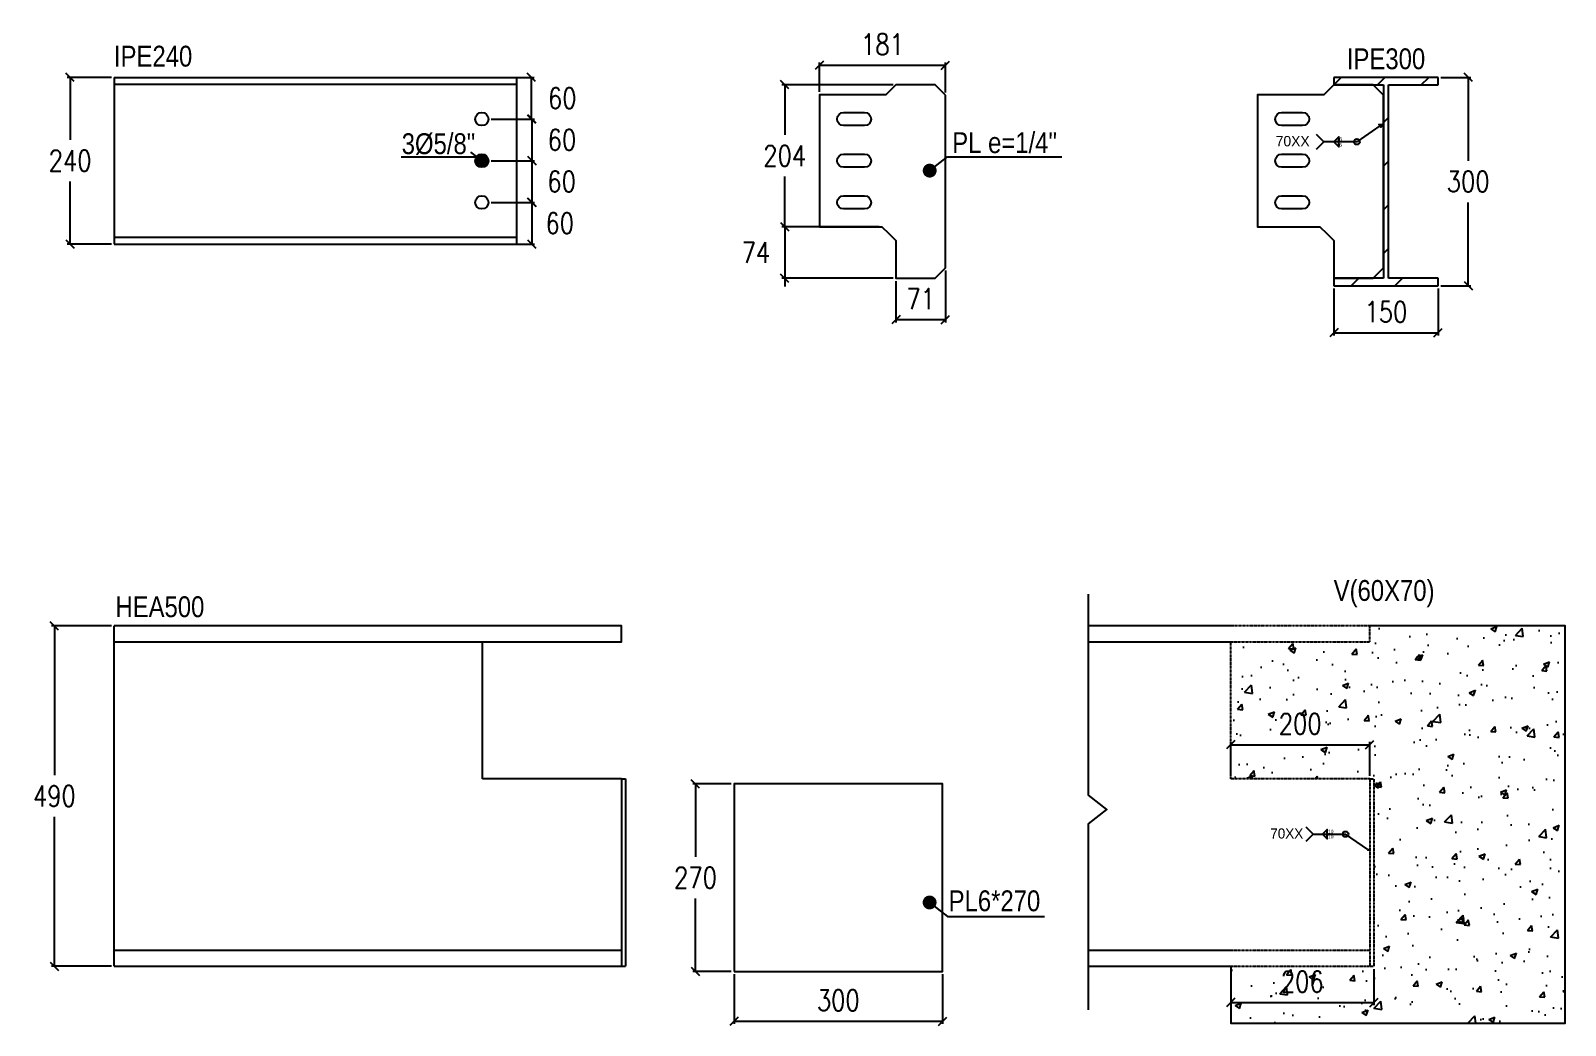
# Model space of a CAD drawing. Header units: millimetres. Extents: x -999 to 93225, y -17477 to 29086.
# Drawn here: x 14732 to 16941, y -10543 to -9111 of the extents above; entities that cross this region are included whole.
import ezdxf
from ezdxf.enums import TextEntityAlignment as Align

# ---------------------------------------------------------------- set-up
doc = ezdxf.new("R2010")
doc.units = ezdxf.units.MM
doc.header["$LTSCALE"] = 0.4
doc.linetypes.add('DXK_LINE_DOT1', pattern=[1.8814, 0.9407, -0.9407])
doc.layers.get('0').update_dxf_attribs({"color": 255})
for name, color, linetype in [('COTAS', 8, 'Continuous'), ('P-PLATINA', 6, 'Continuous'), ('perforaciones', 1, 'Continuous'), ('TITULO', 3, 'Continuous')]:
    doc.layers.add(name, color=color, linetype=linetype)
doc.styles.add('Arial Narrow', font='', dxfattribs={"height": 0.2})
doc.styles.add('CNI_COTAS', font='romans.shx', dxfattribs={"width": 0.8})
doc.styles.add('ROMANS', font='DINGRAFO.SHX')
doc.styles.get('Arial Narrow').set_extended_font_data('Arial Narrow')
doc.dimstyles.new('1.1', dxfattribs={"dimscale": 0, "dimtxt": 15, "dimasz": 20, "dimexe": 2, "dimexo": 2, "dimgap": 7, "dimtad": 1, "dimdec": 0, "dimzin": 4, "dimdsep": 46, "dimtxsty": 'CNI_COTAS', "dimblk": 'DOTSMALL', "dimcen": 0, "dimclrd": 256, "dimclrt": 3, "dimadec": 0, "dimazin": 0, "dimtfac": 1, "dimtdec": 0, "dimtmove": 2, "dimatfit": 0, "dimldrblk": 'DOT', "dimfxl": 0.05, "dimtolj": 1, "dimtzin": 0, "dimarcsym": 1})
doc.dimstyles.new('1.4', dxfattribs={"dimscale": 0, "dimtxt": 30, "dimasz": 12, "dimexe": 4, "dimexo": 4, "dimgap": 15, "dimtad": 1, "dimdec": 0, "dimzin": 4, "dimdsep": 46, "dimtxsty": 'CNI_COTAS', "dimblk": 'OBLIQUE', "dimcen": -0.09, "dimclrd": 256, "dimclrt": 3, "dimadec": 0, "dimazin": 0, "dimtfac": 1, "dimtdec": 0, "dimtmove": 2, "dimatfit": 0, "dimldrblk": 'DOT', "dimfxl": 0.05, "dimtolj": 1, "dimtzin": 0, "dimarcsym": 0})

# ---------------------------------------------------------------- blocks, each defined once
blk = doc.blocks.new('_Dot')
at = {"color": 0, "linetype": 'ByBlock', "lineweight": -2}
blk.add_line((-0.5, 0), (-1, 0), dxfattribs=at)
at = {"color": 0, "linetype": 'ByBlock', "const_width": 0.5}
blk.add_lwpolyline([(-0.25, 0, 1), (0.25, 0, 1)], format="xyb", close=True, dxfattribs=at)
blk = doc.blocks.new('_DotSmall')
at = {"color": 0, "linetype": 'ByBlock', "const_width": 0.5}
blk.add_lwpolyline([(-0.0625, 0, 1), (0.0625, 0, 1)], format="xyb", close=True, dxfattribs=at)
blk = doc.blocks.new('_Oblique')
at = {"color": 0, "linetype": 'ByBlock', "lineweight": -2}
blk.add_line((-0.5, -0.5), (0.5, 0.5), dxfattribs=at)
blk = doc.blocks.new('*D549')
at = {"layer": 'COTAS', "color": 0, "lineweight": -2, "transparency": 16777216}
for p, q in [((14848.6, -9177.7), (14785.1, -9177.7)), ((14848.6, -9417.7), (14785.1, -9417.7))]:
    blk.add_line(p, q, dxfattribs=at)
at = {"layer": 'COTAS', "lineweight": -2, "transparency": 16777216}
for p, q in [((14789.1, -9177.7), (14789.1, -9267.7)), ((14789.1, -9417.7), (14789.1, -9327.7))]:
    blk.add_line(p, q, dxfattribs=at)
at = {"layer": 'Defpoints', "color": 0, "transparency": 16777216}
for p in [(14789.1, -9177.7), (14852.6, -9177.7), (14852.6, -9417.7)]:
    blk.add_point(p, dxfattribs=at)
at = {"layer": 'COTAS', "lineweight": -2, "transparency": 16777216, "xscale": 12, "yscale": 12, "zscale": 12}
for p, rotation in [((14789.1, -9177.7), 90), ((14789.1, -9417.7), 270)]:
    blk.add_blockref('_Oblique', p, dxfattribs=dict(at, rotation=rotation))
at = {"layer": 'COTAS', "color": 3, "transparency": 16777216, "insert": (14789.1, -9297.7), "char_height": 30, "attachment_point": 5, "rotation": 0.01, "style": 'CNI_COTAS'}
blk.add_mtext('\\A1;240', dxfattribs=at)
blk = doc.blocks.new('*D550')
at = {"layer": 'COTAS', "color": 0, "lineweight": -2, "transparency": 16777216}
for p, q in [((16608, -9481.7), (16608, -9549.4)), ((16758, -9481.7), (16758, -9549.4))]:
    blk.add_line(p, q, dxfattribs=at)
at = {"layer": 'COTAS', "lineweight": -2, "transparency": 16777216}
blk.add_line((16608, -9545.4), (16758, -9545.4), dxfattribs=at)
at = {"layer": 'Defpoints', "color": 0, "transparency": 16777216}
for p in [(16608, -9477.7), (16758, -9477.7), (16758, -9545.4)]:
    blk.add_point(p, dxfattribs=at)
at = {"layer": 'COTAS', "lineweight": -2, "transparency": 16777216, "xscale": 12, "yscale": 12, "zscale": 12, "rotation": 180}
blk.add_blockref('_Oblique', (16608, -9545.4), dxfattribs=at)
at = {"layer": 'COTAS', "lineweight": -2, "transparency": 16777216, "xscale": 12, "yscale": 12, "zscale": 12}
blk.add_blockref('_Oblique', (16758, -9545.4), dxfattribs=at)
at = {"layer": 'COTAS', "color": 3, "transparency": 16777216, "insert": (16683, -9515.4), "char_height": 30, "attachment_point": 5, "style": 'CNI_COTAS'}
blk.add_mtext('\\A1;150', dxfattribs=at)
blk = doc.blocks.new('*D551')
at = {"layer": 'COTAS', "color": 0, "lineweight": -2, "transparency": 16777216}
for p, q in [((14848.6, -9967.5), (14762.5, -9967.5)), ((14848.6, -10457.5), (14762.5, -10457.5))]:
    blk.add_line(p, q, dxfattribs=at)
at = {"layer": 'COTAS', "lineweight": -2, "transparency": 16777216}
for p, q in [((14766.5, -9967.5), (14766.5, -10182.5)), ((14766.5, -10457.5), (14766.5, -10242.5))]:
    blk.add_line(p, q, dxfattribs=at)
at = {"layer": 'Defpoints', "color": 0, "transparency": 16777216}
for p in [(14766.5, -9967.5), (14852.6, -9967.5), (14852.6, -10457.5)]:
    blk.add_point(p, dxfattribs=at)
at = {"layer": 'COTAS', "lineweight": -2, "transparency": 16777216, "xscale": 12, "yscale": 12, "zscale": 12}
for p, rotation in [((14766.5, -9967.5), 90), ((14766.5, -10457.5), 270)]:
    blk.add_blockref('_Oblique', p, dxfattribs=dict(at, rotation=rotation))
at = {"layer": 'COTAS', "color": 3, "transparency": 16777216, "insert": (14766.5, -10212.5), "char_height": 30, "attachment_point": 5, "rotation": 0.01, "style": 'CNI_COTAS'}
blk.add_mtext('\\A1;490', dxfattribs=at)
blk = doc.blocks.new('*D552')
at = {"layer": 'COTAS', "color": 0, "lineweight": -2, "transparency": 16777216}
for p, q in [((16459.6, -10183.5), (16459.6, -10134.5)), ((16659.6, -10183.5), (16659.6, -10134.5))]:
    blk.add_line(p, q, dxfattribs=at)
at = {"layer": 'COTAS', "lineweight": -2, "transparency": 16777216}
blk.add_line((16459.6, -10138.5), (16659.6, -10138.5), dxfattribs=at)
at = {"layer": 'Defpoints', "color": 0, "transparency": 16777216}
for p in [(16659.6, -10138.5), (16459.6, -10187.5), (16659.6, -10187.5)]:
    blk.add_point(p, dxfattribs=at)
at = {"layer": 'COTAS', "lineweight": -2, "transparency": 16777216, "xscale": 12, "yscale": 12, "zscale": 12, "rotation": 180}
blk.add_blockref('_Oblique', (16459.6, -10138.5), dxfattribs=at)
at = {"layer": 'COTAS', "lineweight": -2, "transparency": 16777216, "xscale": 12, "yscale": 12, "zscale": 12}
blk.add_blockref('_Oblique', (16659.6, -10138.5), dxfattribs=at)
at = {"layer": 'COTAS', "color": 3, "transparency": 16777216, "insert": (16559.6, -10108.5), "char_height": 30, "attachment_point": 5, "style": 'CNI_COTAS'}
blk.add_mtext('\\A1;200', dxfattribs=at)
blk = doc.blocks.new('*D553')
at = {"layer": 'COTAS', "color": 0, "lineweight": -2, "transparency": 16777216}
for p, q in [((16459.6, -10461.5), (16459.6, -10513.7)), ((16665.6, -10461.5), (16665.6, -10513.7))]:
    blk.add_line(p, q, dxfattribs=at)
at = {"layer": 'COTAS', "lineweight": -2, "transparency": 16777216}
blk.add_line((16459.6, -10509.7), (16665.6, -10509.7), dxfattribs=at)
at = {"layer": 'Defpoints', "color": 0, "transparency": 16777216}
for p in [(16459.6, -10457.5), (16665.6, -10457.5), (16665.6, -10509.7)]:
    blk.add_point(p, dxfattribs=at)
at = {"layer": 'COTAS', "lineweight": -2, "transparency": 16777216, "xscale": 12, "yscale": 12, "zscale": 12, "rotation": 180}
blk.add_blockref('_Oblique', (16459.6, -10509.7), dxfattribs=at)
at = {"layer": 'COTAS', "lineweight": -2, "transparency": 16777216, "xscale": 12, "yscale": 12, "zscale": 12}
blk.add_blockref('_Oblique', (16665.6, -10509.7), dxfattribs=at)
at = {"layer": 'COTAS', "color": 3, "transparency": 16777216, "insert": (16562.6, -10479.7), "char_height": 30, "attachment_point": 5, "style": 'CNI_COTAS'}
blk.add_mtext('\\A1;206', dxfattribs=at)
blk = doc.blocks.new('*D659')
at = {"layer": 'COTAS', "color": 0, "lineweight": -2, "transparency": 16777216}
for p, q in [((15740.8, -10195), (15685.2, -10195)), ((15740.8, -10465), (15685.2, -10465))]:
    blk.add_line(p, q, dxfattribs=at)
at = {"layer": 'COTAS', "lineweight": -2, "transparency": 16777216}
for p, q in [((15689.2, -10195), (15689.2, -10300)), ((15689.2, -10465), (15689.2, -10360))]:
    blk.add_line(p, q, dxfattribs=at)
at = {"layer": 'Defpoints', "color": 0, "transparency": 16777216}
for p in [(15689.2, -10195), (15744.8, -10195), (15744.8, -10465)]:
    blk.add_point(p, dxfattribs=at)
at = {"layer": 'COTAS', "lineweight": -2, "transparency": 16777216, "xscale": 12, "yscale": 12, "zscale": 12}
for p, rotation in [((15689.2, -10195), 90), ((15689.2, -10465), 270)]:
    blk.add_blockref('_Oblique', p, dxfattribs=dict(at, rotation=rotation))
at = {"layer": 'COTAS', "color": 3, "transparency": 16777216, "insert": (15689.2, -10330), "char_height": 30, "attachment_point": 5, "rotation": 0.01, "style": 'CNI_COTAS'}
blk.add_mtext('\\A1;270', dxfattribs=at)
blk = doc.blocks.new('*D660')
at = {"layer": 'COTAS', "color": 0, "lineweight": -2, "transparency": 16777216}
for p, q in [((15744.8, -10469), (15744.8, -10540.6)), ((16044.8, -10469), (16044.8, -10540.6))]:
    blk.add_line(p, q, dxfattribs=at)
at = {"layer": 'COTAS', "lineweight": -2, "transparency": 16777216}
blk.add_line((15744.8, -10536.6), (16044.8, -10536.6), dxfattribs=at)
at = {"layer": 'Defpoints', "color": 0, "transparency": 16777216}
for p in [(15744.8, -10465), (16044.8, -10465), (16044.8, -10536.6)]:
    blk.add_point(p, dxfattribs=at)
at = {"layer": 'COTAS', "lineweight": -2, "transparency": 16777216, "xscale": 12, "yscale": 12, "zscale": 12, "rotation": 180}
blk.add_blockref('_Oblique', (15744.8, -10536.6), dxfattribs=at)
at = {"layer": 'COTAS', "lineweight": -2, "transparency": 16777216, "xscale": 12, "yscale": 12, "zscale": 12}
blk.add_blockref('_Oblique', (16044.8, -10536.6), dxfattribs=at)
at = {"layer": 'COTAS', "color": 3, "transparency": 16777216, "insert": (15894.8, -10506.6), "char_height": 30, "attachment_point": 5, "style": 'CNI_COTAS'}
blk.add_mtext('\\A1;300', dxfattribs=at)
blk = doc.blocks.new('*D672')
at = {"layer": 'COTAS', "color": 0, "lineweight": -2, "transparency": 16777216}
for p, q in [((15973.6, -9188.4), (15813.6, -9188.4)), ((15953.6, -9392.7), (15813.6, -9392.7))]:
    blk.add_line(p, q, dxfattribs=at)
at = {"layer": 'COTAS', "lineweight": -2, "transparency": 16777216}
for p, q in [((15817.6, -9188.4), (15817.6, -9260.6)), ((15817.6, -9392.7), (15817.6, -9320.6))]:
    blk.add_line(p, q, dxfattribs=at)
at = {"layer": 'Defpoints', "color": 0, "transparency": 16777216}
for p in [(15977.6, -9188.4), (15817.6, -9392.7), (15957.6, -9392.7)]:
    blk.add_point(p, dxfattribs=at)
at = {"layer": 'COTAS', "lineweight": -2, "transparency": 16777216, "xscale": 12, "yscale": 12, "zscale": 12}
for p, rotation in [((15817.6, -9188.4), 90), ((15817.6, -9392.7), 270)]:
    blk.add_blockref('_Oblique', p, dxfattribs=dict(at, rotation=rotation))
at = {"layer": 'COTAS', "color": 3, "transparency": 16777216, "insert": (15817.6, -9290.6), "char_height": 30, "attachment_point": 5, "rotation": 0.01, "style": 'CNI_COTAS'}
blk.add_mtext('\\A1;204', dxfattribs=at)
blk = doc.blocks.new('*D673')
at = {"layer": 'COTAS', "lineweight": -2, "transparency": 16777216}
for p, q in [((15817.6, -9392.7), (15817.6, -9380.7)), ((15817.6, -9392.7), (15817.6, -9467)), ((15817.6, -9467), (15817.6, -9479))]:
    blk.add_line(p, q, dxfattribs=at)
at = {"layer": 'COTAS', "color": 0, "lineweight": -2, "transparency": 16777216}
for p, q in [((15953.6, -9392.7), (15813.6, -9392.7)), ((15973.6, -9467), (15813.6, -9467))]:
    blk.add_line(p, q, dxfattribs=at)
at = {"layer": 'Defpoints', "color": 0, "transparency": 16777216}
for p in [(15957.6, -9392.7), (15817.6, -9467), (15977.6, -9467)]:
    blk.add_point(p, dxfattribs=at)
at = {"layer": 'COTAS', "lineweight": -2, "transparency": 16777216, "xscale": 12, "yscale": 12, "zscale": 12}
for p, rotation in [((15817.6, -9392.7), 270), ((15817.6, -9467), 90)]:
    blk.add_blockref('_Oblique', p, dxfattribs=dict(at, rotation=rotation))
at = {"layer": 'COTAS', "color": 3, "transparency": 16777216, "insert": (15776.1, -9429.9), "char_height": 30, "attachment_point": 5, "rotation": 0.01, "style": 'CNI_COTAS'}
blk.add_mtext('\\A1;74', dxfattribs=at)
blk = doc.blocks.new('*D674')
at = {"layer": 'COTAS', "color": 0, "lineweight": -2, "transparency": 16777216}
for p, q in [((15977.6, -9471), (15977.6, -9530.5)), ((16049, -9456), (16049, -9530.5))]:
    blk.add_line(p, q, dxfattribs=at)
at = {"layer": 'COTAS', "lineweight": -2, "transparency": 16777216}
blk.add_line((15977.6, -9526.5), (16049, -9526.5), dxfattribs=at)
at = {"layer": 'Defpoints', "color": 0, "transparency": 16777216}
for p in [(16049, -9452), (15977.6, -9467), (16049, -9526.5)]:
    blk.add_point(p, dxfattribs=at)
at = {"layer": 'COTAS', "lineweight": -2, "transparency": 16777216, "xscale": 12, "yscale": 12, "zscale": 12, "rotation": 180}
blk.add_blockref('_Oblique', (15977.6, -9526.5), dxfattribs=at)
at = {"layer": 'COTAS', "lineweight": -2, "transparency": 16777216, "xscale": 12, "yscale": 12, "zscale": 12}
blk.add_blockref('_Oblique', (16049, -9526.5), dxfattribs=at)
at = {"layer": 'COTAS', "color": 3, "transparency": 16777216, "insert": (16013.3, -9496.5), "char_height": 30, "attachment_point": 5, "style": 'CNI_COTAS'}
blk.add_mtext('\\A1;71', dxfattribs=at)
blk = doc.blocks.new('*D675')
at = {"layer": 'COTAS', "color": 0, "lineweight": -2, "transparency": 16777216}
for p, q in [((15867.6, -9198.7), (15867.6, -9156.2)), ((16049, -9199.4), (16049, -9156.2))]:
    blk.add_line(p, q, dxfattribs=at)
at = {"layer": 'COTAS', "lineweight": -2, "transparency": 16777216}
blk.add_line((15867.6, -9160.2), (16049, -9160.2), dxfattribs=at)
at = {"layer": 'Defpoints', "color": 0, "transparency": 16777216}
for p in [(16049, -9160.2), (15867.6, -9202.7), (16049, -9203.4)]:
    blk.add_point(p, dxfattribs=at)
at = {"layer": 'COTAS', "lineweight": -2, "transparency": 16777216, "xscale": 12, "yscale": 12, "zscale": 12, "rotation": 180}
blk.add_blockref('_Oblique', (15867.6, -9160.2), dxfattribs=at)
at = {"layer": 'COTAS', "lineweight": -2, "transparency": 16777216, "xscale": 12, "yscale": 12, "zscale": 12}
blk.add_blockref('_Oblique', (16049, -9160.2), dxfattribs=at)
at = {"layer": 'COTAS', "color": 3, "transparency": 16777216, "insert": (15958.3, -9130.2), "char_height": 30, "attachment_point": 5, "style": 'CNI_COTAS'}
blk.add_mtext('\\A1;181', dxfattribs=at)
blk = doc.blocks.new('*D676')
at = {"layer": 'COTAS', "color": 0, "lineweight": -2, "transparency": 16777216}
for p, q in [((16762, -9177.7), (16805.3, -9177.7)), ((16762, -9477.7), (16805.3, -9477.7))]:
    blk.add_line(p, q, dxfattribs=at)
at = {"layer": 'COTAS', "lineweight": -2, "transparency": 16777216}
for p, q in [((16801.3, -9177.7), (16801.3, -9297.7)), ((16801.3, -9477.7), (16801.3, -9357.7))]:
    blk.add_line(p, q, dxfattribs=at)
at = {"layer": 'Defpoints', "color": 0, "transparency": 16777216}
for p in [(16758, -9177.7), (16801.3, -9177.7), (16758, -9477.7)]:
    blk.add_point(p, dxfattribs=at)
at = {"layer": 'COTAS', "lineweight": -2, "transparency": 16777216, "xscale": 12, "yscale": 12, "zscale": 12}
for p, rotation in [((16801.3, -9177.7), 90), ((16801.3, -9477.7), 270)]:
    blk.add_blockref('_Oblique', p, dxfattribs=dict(at, rotation=rotation))
at = {"layer": 'COTAS', "color": 3, "transparency": 16777216, "insert": (16801.3, -9327.7), "char_height": 30, "attachment_point": 5, "rotation": 0.01, "style": 'CNI_COTAS'}
blk.add_mtext('\\A1;300', dxfattribs=at)
blk = doc.blocks.new('SOLDADURA FILETE ALREDEDOR')
h = blk.add_hatch(color=256)
h.dxf.hatch_style = 1
h.paths.add_polyline_path([(5063.7, 3679), (5060.1, 3684.2), (5066.4, 3684.8)])
for p, q in [((5061.9, 3681.6), (5015.5, 3649.2)), ((5015.5, 3649.2), (4948.3, 3649.2))]:
    blk.add_line(p, q)
for points in [[(5066.4, 3684.8), (5063.7, 3679), (5060.1, 3684.2)], [(4978.7, 3649.2), (4978.7, 3659.2), (4968.7, 3649.2), (4978.7, 3639.2)]]:
    blk.add_lwpolyline(points, close=True)
blk.add_lwpolyline([(4933.5, 3634.4), (4948.3, 3649.2), (4933.5, 3664)])
blk.add_circle((5015.5, 3649.2), 5.81)
at = {"layer": 'TITULO', "style": 'ROMANS'}
for s, height, p in [('70XX', 21, (4851, 3640)), ('6', 7.5, (4979.7, 3650.9)), ('6', 7.5, (4979.7, 3639.3))]:
    blk.add_text(s, height=height, dxfattribs=at).set_placement(p)
blk = doc.blocks.new('SOLDADURA FILETE ALREDEDOR 10')
h = blk.add_hatch(color=256)
h.dxf.hatch_style = 1
h.paths.add_polyline_path([(8101.7, -10624.1), (8099.2, -10627.7), (8103.6, -10628.1)])
for p in [(8022, -10603.6), (8100.4, -10625.9)]:
    blk.add_line(p, (8068.5, -10603.6))
blk.add_lwpolyline([(8011.9, -10613.7), (8022, -10603.6), (8011.9, -10593.4)])
blk.add_lwpolyline([(8042.1, -10603.6), (8042.1, -10596.7), (8035.2, -10603.6), (8042.1, -10610.5)], close=True)
blk.add_circle((8068.5, -10603.6), 4.01)
at = {"layer": 'TITULO', "style": 'ROMANS'}
for s, height, p in [('70XX', 14.49, (7960.1, -10609.9)), ('10', 5.17, (8043.1, -10602.4)), ('10', 5.17, (8043.1, -10609.8))]:
    blk.add_text(s, height=height, dxfattribs=at).set_placement(p)
blk = doc.blocks.new('*D761')
at = {"layer": 'COTAS', "color": 0, "lineweight": -2, "transparency": 16777216}
for p, q in [((15395.2, -9237.7), (15457.7, -9237.7)), ((15395.2, -9297.7), (15457.7, -9297.7))]:
    blk.add_line(p, q, dxfattribs=at)
at = {"layer": 'COTAS', "lineweight": -2, "transparency": 16777216}
blk.add_line((15453.7, -9237.7), (15453.7, -9297.7), dxfattribs=at)
at = {"layer": 'Defpoints', "color": 0, "transparency": 16777216}
for p in [(15391.2, -9237.7), (15391.2, -9297.7), (15453.7, -9297.7)]:
    blk.add_point(p, dxfattribs=at)
at = {"layer": 'COTAS', "lineweight": -2, "transparency": 16777216, "xscale": 12, "yscale": 12, "zscale": 12}
for p, rotation in [((15453.7, -9237.7), 90), ((15453.7, -9297.7), 270)]:
    blk.add_blockref('_Oblique', p, dxfattribs=dict(at, rotation=rotation))
at = {"layer": 'COTAS', "color": 3, "transparency": 16777216, "insert": (15497, -9267.7), "char_height": 30, "attachment_point": 5, "rotation": 0.01, "style": 'CNI_COTAS'}
blk.add_mtext('\\A1;60', dxfattribs=at)
blk = doc.blocks.new('*D762')
at = {"layer": 'COTAS', "color": 0, "lineweight": -2, "transparency": 16777216}
for p, q in [((15395.2, -9297.7), (15457.7, -9297.7)), ((15395.2, -9357.7), (15457.7, -9357.7))]:
    blk.add_line(p, q, dxfattribs=at)
at = {"layer": 'COTAS', "lineweight": -2, "transparency": 16777216}
blk.add_line((15453.7, -9297.7), (15453.7, -9357.7), dxfattribs=at)
at = {"layer": 'Defpoints', "color": 0, "transparency": 16777216}
for p in [(15391.2, -9297.7), (15391.2, -9357.7), (15453.7, -9357.7)]:
    blk.add_point(p, dxfattribs=at)
at = {"layer": 'COTAS', "lineweight": -2, "transparency": 16777216, "xscale": 12, "yscale": 12, "zscale": 12}
for p, rotation in [((15453.7, -9297.7), 90), ((15453.7, -9357.7), 270)]:
    blk.add_blockref('_Oblique', p, dxfattribs=dict(at, rotation=rotation))
at = {"layer": 'COTAS', "color": 3, "transparency": 16777216, "insert": (15496.5, -9327.7), "char_height": 30, "attachment_point": 5, "rotation": 0.01, "style": 'CNI_COTAS'}
blk.add_mtext('\\A1;60', dxfattribs=at)
blk = doc.blocks.new('*D763')
at = {"layer": 'COTAS', "color": 0, "lineweight": -2, "transparency": 16777216}
for p, q in [((15395.2, -9357.7), (15457.6, -9357.7)), ((15395.2, -9417.7), (15457.6, -9417.7))]:
    blk.add_line(p, q, dxfattribs=at)
at = {"layer": 'COTAS', "lineweight": -2, "transparency": 16777216}
blk.add_line((15453.6, -9357.7), (15453.6, -9417.7), dxfattribs=at)
at = {"layer": 'Defpoints', "color": 0, "transparency": 16777216}
for p in [(15391.2, -9357.7), (15391.2, -9417.7), (15453.6, -9417.7)]:
    blk.add_point(p, dxfattribs=at)
at = {"layer": 'COTAS', "lineweight": -2, "transparency": 16777216, "xscale": 12, "yscale": 12, "zscale": 12}
for p, rotation in [((15453.6, -9357.7), 90), ((15453.6, -9417.7), 270)]:
    blk.add_blockref('_Oblique', p, dxfattribs=dict(at, rotation=rotation))
at = {"layer": 'COTAS', "color": 3, "transparency": 16777216, "insert": (15493.9, -9387.7), "char_height": 30, "attachment_point": 5, "rotation": 0.01, "style": 'CNI_COTAS'}
blk.add_mtext('\\A1;60', dxfattribs=at)
blk = doc.blocks.new('*D764')
at = {"layer": 'COTAS', "color": 0, "lineweight": -2, "transparency": 16777216}
for p, q in [((15395.2, -9177.7), (15457.2, -9177.7)), ((15395.2, -9237.7), (15457.2, -9237.7))]:
    blk.add_line(p, q, dxfattribs=at)
at = {"layer": 'COTAS', "lineweight": -2, "transparency": 16777216}
blk.add_line((15453.2, -9237.7), (15453.2, -9177.7), dxfattribs=at)
at = {"layer": 'Defpoints', "color": 0, "transparency": 16777216}
for p in [(15391.2, -9177.7), (15453.2, -9177.7), (15391.2, -9237.7)]:
    blk.add_point(p, dxfattribs=at)
at = {"layer": 'COTAS', "lineweight": -2, "transparency": 16777216, "xscale": 12, "yscale": 12, "zscale": 12}
for p, rotation in [((15453.2, -9177.7), 90), ((15453.2, -9237.7), 270)]:
    blk.add_blockref('_Oblique', p, dxfattribs=dict(at, rotation=rotation))
at = {"layer": 'COTAS', "color": 3, "transparency": 16777216, "insert": (15497.4, -9207.7), "char_height": 30, "attachment_point": 5, "rotation": 0.01, "style": 'CNI_COTAS'}
blk.add_mtext('\\A1;60', dxfattribs=at)

msp = doc.modelspace()

# ---------------------------------------------------------------- hatches: boundary and pattern name
at = {"linetype": 'Continuous'}
h = msp.add_hatch(dxfattribs=at)
h.set_pattern_fill('', scale=14, style=0, pattern_type=0)
h.set_pattern_definition([(45, (16608.027, -9188.403), (-31.431, 31.431), [])])
h.paths.add_polyline_path([(16608, -9177.7), (16608, -9188.4), (16679.5, -9188.4), (16679.5, -9467), (16608, -9467), (16608, -9477.7), (16758, -9477.7), (16758, -9467), (16686.6, -9467), (16686.6, -9188.4), (16758, -9188.4), (16758, -9177.7)])
at = {"layer": 'COTAS'}
h = msp.add_hatch(dxfattribs=at)
h.set_pattern_fill('AR-CONC', color=256, scale=0.5)
h.paths.add_polyline_path([(16941.1, -9967.5), (16659.6, -9967.5), (16659.6, -9990.5), (16459.6, -9990.5), (16459.6, -10187.5), (16659.6, -10187.5), (16665.6, -10187.5), (16665.6, -10457.5), (16659.6, -10457.5), (16459.6, -10457.5), (16459.6, -10539.3), (16941.1, -10539.3)])
h.paths.add_polyline_path([(16521.3, -10131), (16598, -10131), (16598, -10086), (16521.3, -10086)], flags=24)
h.paths.add_polyline_path([(16524.3, -10502.2), (16601, -10502.2), (16601, -10457.2), (16524.3, -10457.2)], flags=24)

# ---------------------------------------------------------------- linework, layer by layer
at = {"color": 2, "linetype": 'Continuous'}
for p, q in [((14852.6, -9177.7), (15431.7, -9177.7)), ((14852.6, -9177.7), (14852.6, -9417.7)), ((14852.6, -9187.5), (15431.7, -9187.5)), ((15431.7, -9177.7), (15431.7, -9417.7)), ((16758, -9177.7), (16608, -9177.7)), ((16608, -9177.7), (16608, -9188.4)), ((16758, -9188.4), (16758, -9177.7)), ((16608, -9188.4), (16679.5, -9188.4)), ((16679.5, -9188.4), (16679.5, -9467)), ((16686.6, -9467), (16686.6, -9188.4)), ((16686.6, -9188.4), (16758, -9188.4)), ((14852.6, -9407.9), (15431.7, -9407.9)), ((14852.6, -9417.7), (15431.7, -9417.7)), ((16679.5, -9467), (16608, -9467)), ((16608, -9467), (16608, -9477.7)), ((16758, -9467), (16686.6, -9467)), ((16758, -9477.7), (16758, -9467)), ((16608, -9477.7), (16758, -9477.7)), ((14852.6, -10457.5), (14852.6, -9967.5)), ((15382.6, -10187.5), (15382.6, -9990.5)), ((15582.6, -10187.5), (15382.6, -10187.5))]:
    msp.add_line(p, q, dxfattribs=at)
at = {"color": 2}
for p, q in [((16254.8, -10434.5), (16459.6, -10434.5)), ((16254.8, -10457.5), (16459.6, -10457.5))]:
    msp.add_line(p, q, dxfattribs=at)
at = {"color": 2, "linetype": 'DXK_LINE_DOT1'}
for p, q in [((16459.6, -10434.5), (16659.6, -10434.5)), ((16459.6, -10457.5), (16659.6, -10457.5))]:
    msp.add_line(p, q, dxfattribs=at)
at = {"color": 2, "linetype": 'Continuous'}
for points in [[(14852.6, -9990.5), (15582.6, -9990.5), (15582.6, -9967.5), (14852.6, -9967.5)], [(16459.6, -9967.5), (16254.8, -9967.5)], [(16254.8, -9990.5), (16459.6, -9990.5)], [(14852.6, -10434.5), (15382.6, -10434.5), (15582.6, -10434.5)], [(14852.6, -10457.5), (15382.6, -10457.5), (15582.6, -10457.5)]]:
    msp.add_lwpolyline(points, dxfattribs=at)
at = {"color": 2, "linetype": 'DXK_LINE_DOT1'}
for points in [[(16459.6, -9990.5), (16659.6, -9990.5), (16659.6, -9967.5), (16459.6, -9967.5)], [(16659.6, -10187.5), (16459.6, -10187.5), (16459.6, -9990.5)]]:
    msp.add_lwpolyline(points, dxfattribs=at)
at = {"layer": 'COTAS'}
msp.add_lwpolyline([(16254.8, -10520.1), (16254.8, -10252.5), (16281.1, -10231.7), (16254.8, -10211), (16254.8, -9921.9)], dxfattribs=at)
at = {"layer": 'COTAS', "color": 1}
msp.add_lwpolyline([(16459.6, -10457.5), (16459.6, -10539.3), (16941.1, -10539.3), (16941.1, -9967.5), (16659.6, -9967.5), (16659.6, -9967.5)], dxfattribs=at)
at = {"layer": 'P-PLATINA', "linetype": 'Continuous'}
for p, q in [((15582.6, -10187.5), (15582.6, -10457.5)), ((15582.6, -10187.5), (15588.6, -10187.5)), ((15588.6, -10187.5), (15588.6, -10457.5)), ((15582.6, -10457.5), (15588.6, -10457.5))]:
    msp.add_line(p, q, dxfattribs=at)
at = {"layer": 'P-PLATINA', "linetype": 'DXK_LINE_DOT1'}
for p, q in [((16659.6, -10187.5), (16659.6, -10457.5)), ((16659.6, -10187.5), (16665.6, -10187.5)), ((16665.6, -10187.5), (16665.6, -10457.5)), ((16659.6, -10457.5), (16665.6, -10457.5))]:
    msp.add_line(p, q, dxfattribs=at)
at = {"layer": 'P-PLATINA', "linetype": 'Continuous'}
for points in [[(16049, -9203.4), (16034, -9188.4), (15977.6, -9188.4), (15967.6, -9198.4), (15963.3, -9202.7), (15867.6, -9202.7), (15867.6, -9392.7), (15957.6, -9392.7), (15967.6, -9402.7), (15977.6, -9412.7), (15977.6, -9467), (16034, -9467), (16049, -9452)], [(16679.5, -9203.4), (16664.5, -9188.4), (16608, -9188.4), (16598, -9198.4), (16593.7, -9202.7), (16498, -9202.7), (16498, -9392.7), (16588, -9392.7), (16598, -9402.7), (16608, -9412.7), (16608, -9467), (16664.5, -9467), (16679.5, -9452)], [(15744.8, -10465), (16044.8, -10465), (16044.8, -10195), (15744.8, -10195)]]:
    msp.add_lwpolyline(points, close=True, dxfattribs=at)
for points in [[(15932.6, -9247.2), (15902.6, -9247.2), (15898.9, -9246.5), (15895.8, -9244.4), (15893.8, -9241.3), (15893.1, -9237.7), (15893.8, -9234.1), (15895.8, -9231), (15898.9, -9228.9), (15902.6, -9228.2), (15932.6, -9228.2)], [(15925.9, -9228.2), (15932.6, -9228.2), (15936.2, -9228.9), (15939.3, -9231), (15941.3, -9234.1), (15942.1, -9237.7), (15941.3, -9241.3), (15939.3, -9244.4), (15936.2, -9246.5), (15932.6, -9247.2), (15925.9, -9247.2)], [(16563, -9247.2), (16533, -9247.2), (16529.4, -9246.5), (16526.3, -9244.4), (16524.3, -9241.3), (16523.5, -9237.7), (16524.3, -9234.1), (16526.3, -9231), (16529.4, -9228.9), (16533, -9228.2), (16563, -9228.2)], [(16556.4, -9228.2), (16563, -9228.2), (16566.7, -9228.9), (16569.7, -9231), (16571.8, -9234.1), (16572.5, -9237.7), (16571.8, -9241.3), (16569.7, -9244.4), (16566.7, -9246.5), (16563, -9247.2), (16556.4, -9247.2)], [(15932.6, -9307.2), (15902.6, -9307.2), (15898.9, -9306.5), (15895.8, -9304.4), (15893.8, -9301.3), (15893.1, -9297.7), (15893.8, -9294.1), (15895.8, -9291), (15898.9, -9288.9), (15902.6, -9288.2), (15932.6, -9288.2)], [(15925.9, -9288.2), (15932.6, -9288.2), (15936.2, -9288.9), (15939.3, -9291), (15941.3, -9294.1), (15942.1, -9297.7), (15941.3, -9301.3), (15939.3, -9304.4), (15936.2, -9306.5), (15932.6, -9307.2), (15925.9, -9307.2)], [(16563, -9307.2), (16533, -9307.2), (16529.4, -9306.5), (16526.3, -9304.4), (16524.3, -9301.3), (16523.5, -9297.7), (16524.3, -9294.1), (16526.3, -9291), (16529.4, -9288.9), (16533, -9288.2), (16563, -9288.2)], [(16556.4, -9288.2), (16563, -9288.2), (16566.7, -9288.9), (16569.7, -9291), (16571.8, -9294.1), (16572.5, -9297.7), (16571.8, -9301.3), (16569.7, -9304.4), (16566.7, -9306.5), (16563, -9307.2), (16556.4, -9307.2)], [(15909.2, -9367.2), (15902.6, -9367.2), (15898.9, -9366.5), (15895.8, -9364.4), (15893.8, -9361.3), (15893.1, -9357.7), (15893.8, -9354.1), (15895.8, -9351), (15898.9, -9348.9), (15902.6, -9348.2), (15909.2, -9348.2)], [(15902.6, -9348.2), (15932.6, -9348.2), (15936.2, -9348.9), (15939.3, -9351), (15941.3, -9354.1), (15942.1, -9357.7), (15941.3, -9361.3), (15939.3, -9364.4), (15936.2, -9366.5), (15932.6, -9367.2), (15902.6, -9367.2)], [(16539.7, -9367.2), (16533, -9367.2), (16529.4, -9366.5), (16526.3, -9364.4), (16524.3, -9361.3), (16523.5, -9357.7), (16524.3, -9354.1), (16526.3, -9351), (16529.4, -9348.9), (16533, -9348.2), (16539.7, -9348.2)], [(16533, -9348.2), (16563, -9348.2), (16566.7, -9348.9), (16569.7, -9351), (16571.8, -9354.1), (16572.5, -9357.7), (16571.8, -9361.3), (16569.7, -9364.4), (16566.7, -9366.5), (16563, -9367.2), (16533, -9367.2)]]:
    msp.add_lwpolyline(points, dxfattribs=at)
at = {"layer": 'perforaciones'}
for centre in [(15381.7, -9237.7), (15381.7, -9297.7), (15381.7, -9357.7)]:
    msp.add_circle(centre, 9.5, dxfattribs=at)

# ---------------------------------------------------------------- block references
at = {"xscale": 0.7104614331683008, "yscale": 0.7104614331683008, "zscale": 0.7104614331683008}
msp.add_blockref('SOLDADURA FILETE ALREDEDOR', (13077.9, -11863.1), dxfattribs=at)
msp.add_blockref('SOLDADURA FILETE ALREDEDOR 10', (8556.4, 336.3))

# ---------------------------------------------------------------- texts
at = {"color": 96, "style": 'Arial Narrow'}
for s, p in [('IPE240', (14908.6, -9147.2)), ('IPE300', (16683.1, -9151)), ('3%%C5/8"', (15319.3, -9273.2)), ('PL e=1/4"', (16134.1, -9271.7)), ('V(60X70)', (16680.3, -9916.5)), ('HEA500', (14918.4, -9939.9)), ('PL6*270', (16119.5, -10363.3))]:
    msp.add_text(s, height=30, dxfattribs=at).set_placement(p, align=Align.MIDDLE_CENTER)

# ---------------------------------------------------------------- dimensions: what is measured, and where the dimension line sits
at = {"layer": 'COTAS'}
for base, p1, p2, picture, middle in [((16049, -9160.2), (15867.6, -9202.7), (16049, -9203.4), '*D675', (15958.3, -9130.2)), ((16049, -9526.5), (15977.6, -9467), (16049, -9452), '*D674', (16013.3, -9496.5)), ((16758, -9545.4), (16608, -9477.7), (16758, -9477.7), '*D550', (16683, -9515.4)), ((16659.6, -10138.5), (16459.6, -10187.5), (16659.6, -10187.5), '*D552', (16559.6, -10108.5)), ((16044.8, -10536.6), (15744.8, -10465), (16044.8, -10465), '*D660', (15894.8, -10506.6)), ((16665.6, -10509.7), (16459.6, -10457.5), (16665.6, -10457.5), '*D553', (16562.6, -10479.7))]:
    dim = msp.add_linear_dim(base=base, p1=p1, p2=p2, dimstyle='1.4', override={"dimscale": 1}, dxfattribs=at)
    dim.commit()
    dim.dimension.update_dxf_attribs({"geometry": picture, "text_midpoint": middle})
for base, p1, p2, picture, middle in [((14789.1, -9177.7), (14852.6, -9417.7), (14852.6, -9177.7), '*D549', (14789.1, -9297.7)), ((15817.6, -9392.7), (15977.6, -9188.4), (15957.6, -9392.7), '*D672', (15817.6, -9290.6)), ((16801.3, -9177.7), (16758, -9477.7), (16758, -9177.7), '*D676', (16801.3, -9327.7)), ((15817.6, -9467), (15957.6, -9392.7), (15977.6, -9467), '*D673', (15776.1, -9429.9)), ((14766.5, -9967.5), (14852.6, -10457.5), (14852.6, -9967.5), '*D551', (14766.5, -10212.5)), ((15689.2, -10195), (15744.8, -10465), (15744.8, -10195), '*D659', (15689.2, -10330))]:
    dim = msp.add_linear_dim(base=base, p1=p1, p2=p2, angle=90, dimstyle='1.4', override={"dimscale": 1}, dxfattribs=at)
    dim.commit()
    dim.dimension.update_dxf_attribs({"geometry": picture, "text_midpoint": middle, "text_rotation": 0.01})
for base, p1, p2, picture, middle in [((15453.2, -9177.7), (15391.2, -9237.7), (15391.2, -9177.7), '*D764', (15497.4, -9207.7)), ((15453.7, -9297.7), (15391.2, -9237.7), (15391.2, -9297.7), '*D761', (15497, -9267.7)), ((15453.7, -9357.7), (15391.2, -9297.7), (15391.2, -9357.7), '*D762', (15496.5, -9327.7)), ((15453.6, -9417.7), (15391.2, -9357.7), (15391.2, -9417.7), '*D763', (15493.9, -9387.7))]:
    dim = msp.add_linear_dim(base=base, p1=p1, p2=p2, angle=90, dimstyle='1.4', override={"dimscale": 1}, dxfattribs=at)
    dim.commit()
    dim.dimension.update_dxf_attribs({"geometry": picture, "text_midpoint": middle, "dimtype": 160, "text_rotation": 0.01})

# ---------------------------------------------------------------- leaders
for points in [[(15381.7, -9297.6), (15375.4, -9292.7), (15265.6, -9292.7)], [(16026.3, -9312), (16051.9, -9292.1), (16216.5, -9292.1)], [(16026.2, -10365.7), (16051.7, -10385.7), (16191.3, -10385.8)]]:
    msp.add_leader(points, dimstyle='1.1', override={"dimscale": 1}, dxfattribs=at)

doc.saveas('drawing.dxf')
